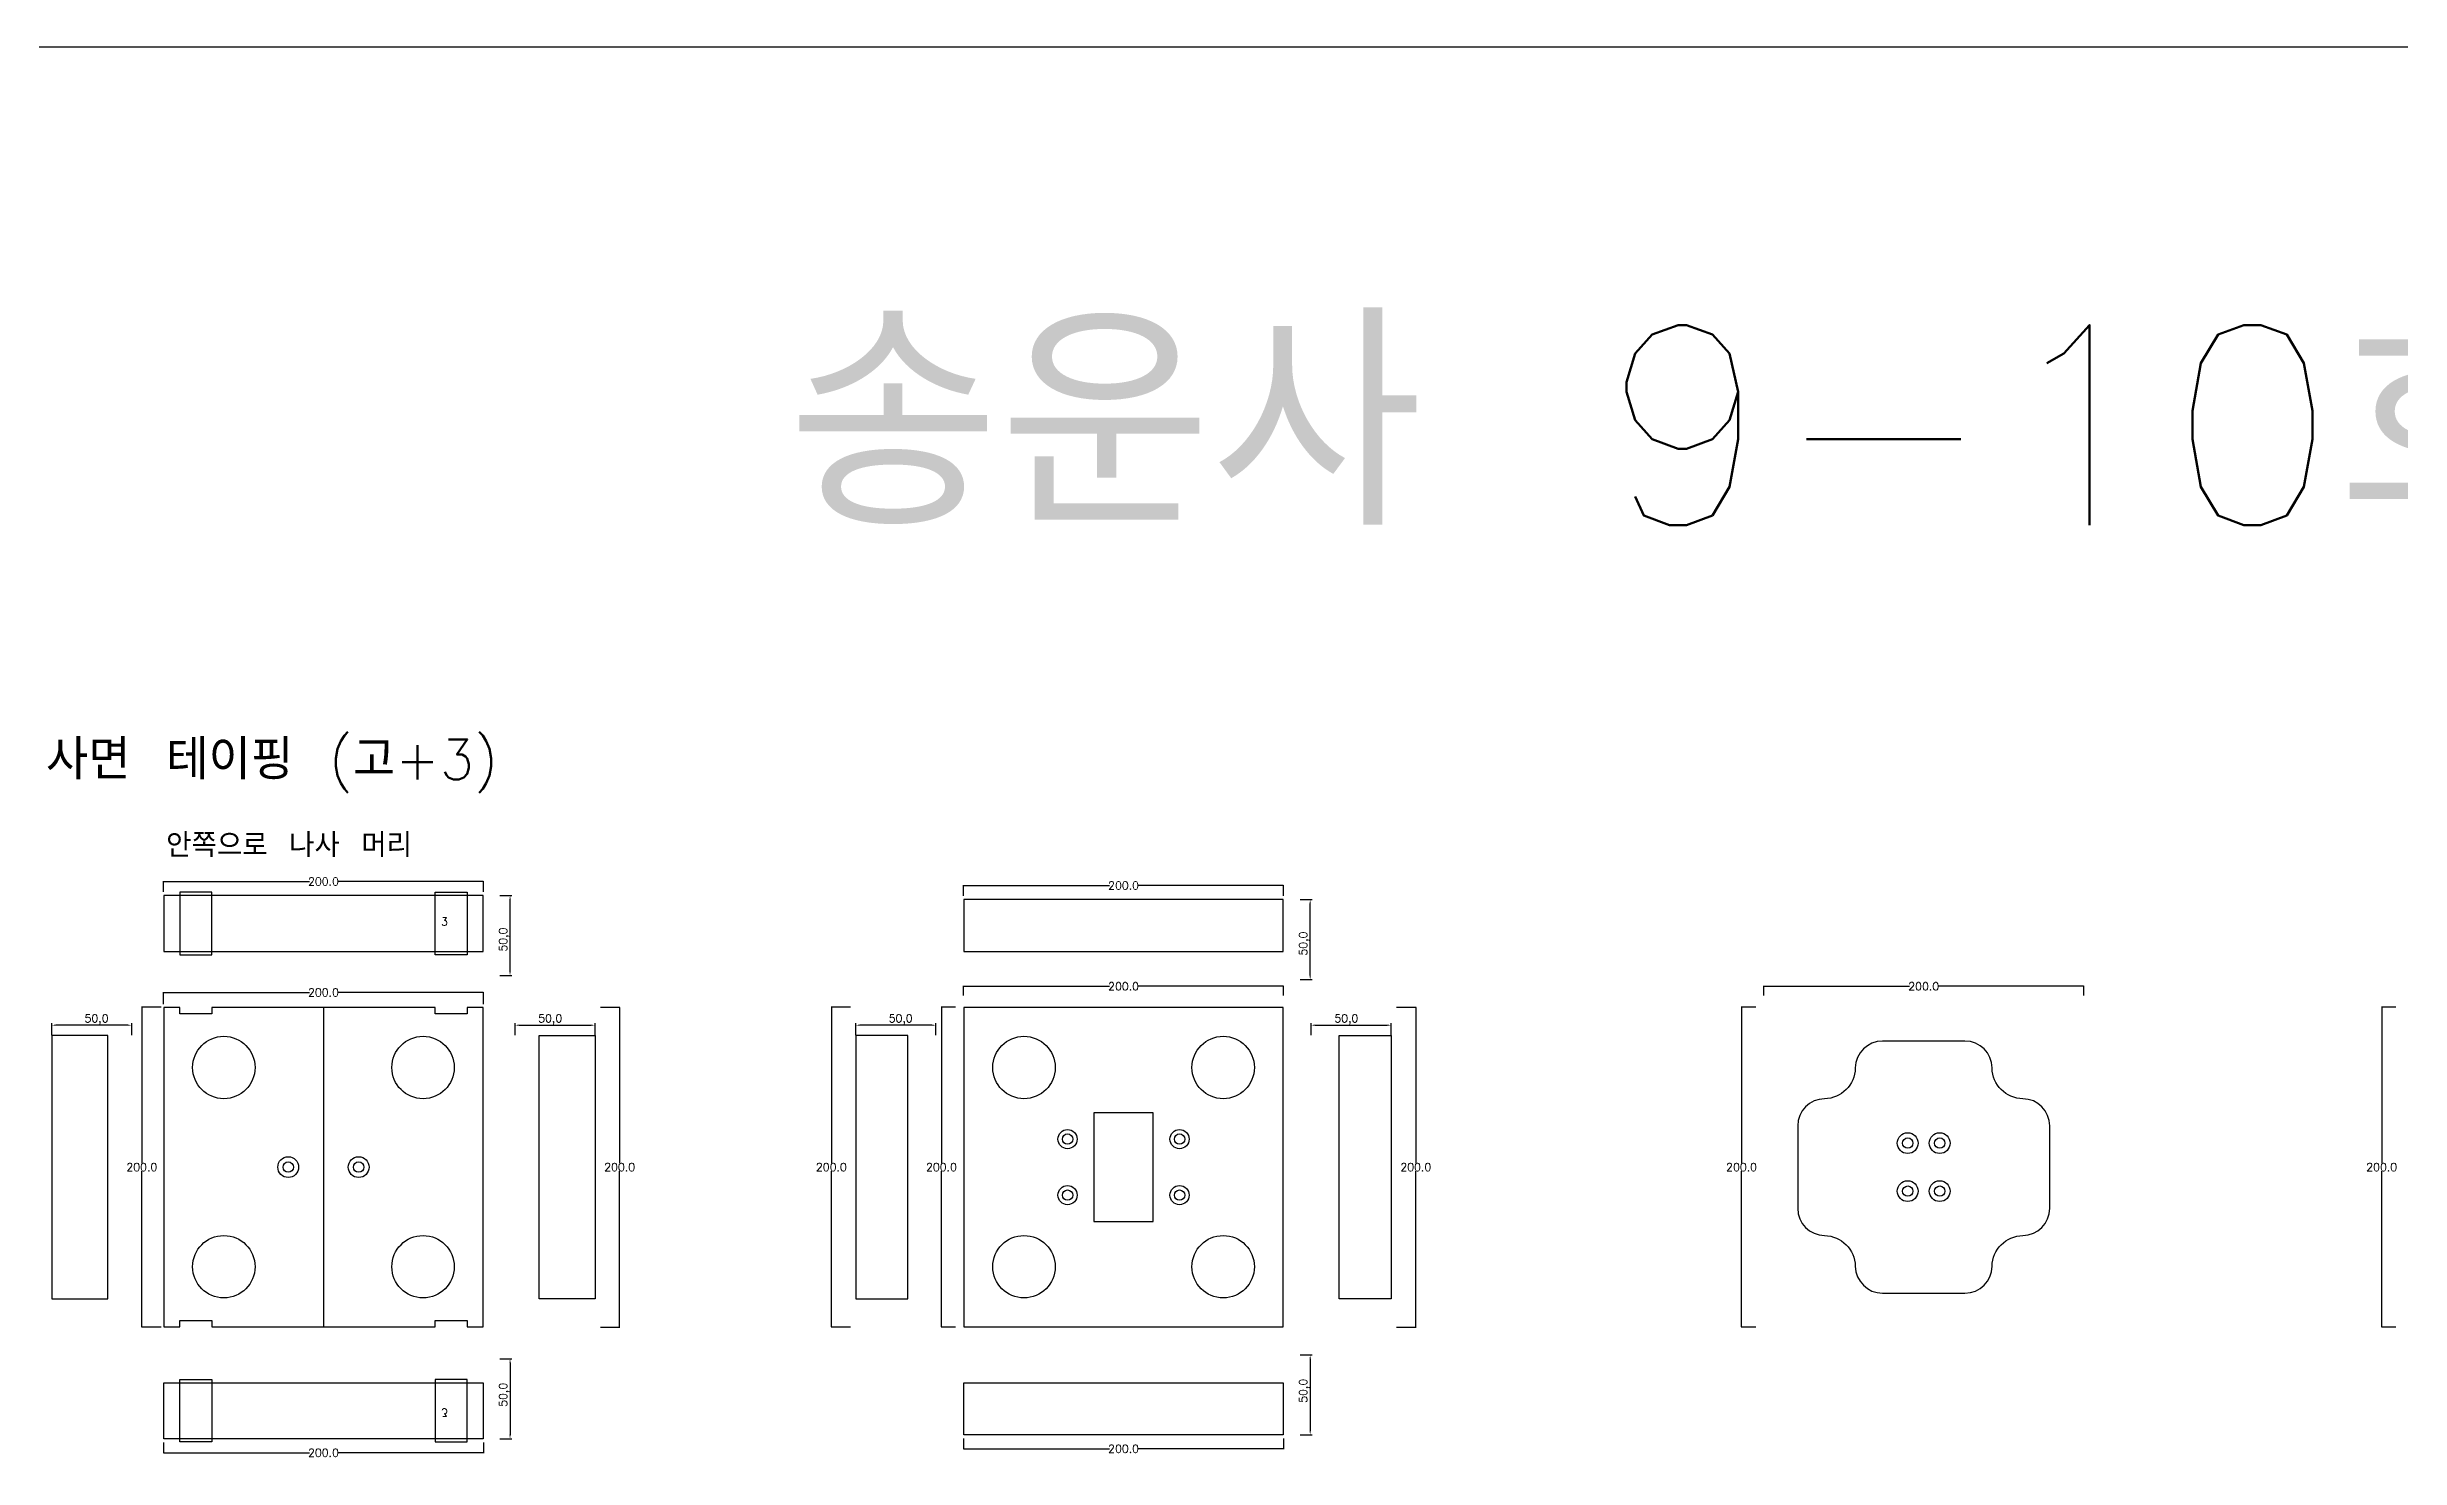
# Model space of a CAD drawing. Header units: millimetres. Extents: x 37110 to 56310, y -3510 to 5490.
# Drawn here: x 50437 to 51908, y 1008 to 1890 of the extents above; entities that cross this region are included whole.
import ezdxf

# ---------------------------------------------------------------- set-up
doc = ezdxf.new("R2010")
doc.units = ezdxf.units.MM
for name, color, linetype in [('TEXT', 3, 'Continuous'), ('볼트 구멍', 7, 'Continuous'), ('치구', 7, 'Continuous'), ('치수', 7, 'Continuous')]:
    doc.layers.add(name, color=color, linetype=linetype)
doc.styles.get("Standard").update_dxf_attribs({"font": 'txt.shx', "bigfont": 'whgtxt.shx'})
doc.dimstyles.new('ISO-25', dxfattribs={"dimtxt": 2.5, "dimasz": 2.5, "dimexe": 1.25, "dimexo": 0.625, "dimtad": 1, "dimtxsty": 'Standard', "dimcen": 2.5, "dimadec": 0, "dimazin": 0, "dimtfac": 1, "dimtmove": 0, "dimatfit": 3, "dimfxl": 0, "dimarcsym": 0})
doc.dimstyles.get("Standard").update_dxf_attribs({"dimtxt": 7, "dimasz": 0.18, "dimexe": 0.18, "dimexo": 0.0625, "dimgap": 0.09, "dimtad": 0, "dimtih": 1, "dimtoh": 1, "dimdec": 1, "dimzin": 0, "dimdsep": 46, "dimtxsty": 'Standard', "dimcen": 0.09, "dimadec": 0, "dimazin": 0, "dimtfac": 1, "dimtdec": 1, "dimtofl": 0, "dimtmove": 0, "dimatfit": 3, "dimfxl": 0, "dimtolj": 1, "dimtzin": 0, "dimarcsym": 0})

# ---------------------------------------------------------------- blocks, each defined once
blk = doc.blocks.new('*D2691')
at = {"layer": 'Defpoints', "color": 0, "linetype": 'Continuous'}
for p in [(50783, 1290), (50783, 1090), (50795.1, 1090)]:
    blk.add_point(p, dxfattribs=at)
at = {"layer": '치수', "color": 0, "linetype": 'Continuous', "lineweight": -2}
for p, q in [((50783.1, 1290), (50795.3, 1290)), ((50795.1, 1289.8), (50795.1, 1192.6)), ((50795.1, 1090.2), (50795.1, 1187.4)), ((50783.1, 1090), (50795.3, 1090))]:
    blk.add_line(p, q, dxfattribs=at)
at = {"layer": '치수', "color": 0, "linetype": 'Continuous'}
for points in [[(50795.1, 1289.8), (50795.1, 1289.8), (50795.1, 1290)], [(50795.1, 1090.2), (50795.1, 1090.2), (50795.1, 1090)]]:
    blk.add_solid(points, dxfattribs=at)
at = {"layer": '치수', "color": 0, "linetype": 'Continuous', "insert": (50795.1, 1190), "char_height": 5, "attachment_point": 5}
blk.add_mtext('\\A1;200.0', dxfattribs=at)
blk = doc.blocks.new('*D2710')
at = {"layer": 'Defpoints', "color": 0}
for p in [(50440.2, 1278.7), (50440.2, 1271.8), (50490.2, 1271.8)]:
    blk.add_point(p, dxfattribs=at)
at = {"layer": '치수', "color": 0, "lineweight": -2}
for p, q in [((50440.2, 1272.4), (50440.2, 1279.9)), ((50490.2, 1272.4), (50490.2, 1279.9)), ((50487.7, 1278.7), (50442.7, 1278.7))]:
    blk.add_line(p, q, dxfattribs=at)
at = {"layer": '치수', "color": 0}
for points in [[(50442.7, 1279.1), (50442.7, 1278.3), (50440.2, 1278.7)], [(50487.7, 1279.1), (50487.7, 1278.3), (50490.2, 1278.7)]]:
    blk.add_solid(points, dxfattribs=at)
at = {"layer": '치수', "color": 0, "insert": (50468.2, 1282.2), "char_height": 5, "attachment_point": 5}
blk.add_mtext('50,0', dxfattribs=at)
blk = doc.blocks.new('*D2709')
at = {"layer": 'Defpoints', "color": 0}
for p in [(50719.7, 1070.2), (50719.7, 1020.2), (50726.6, 1020.2)]:
    blk.add_point(p, dxfattribs=at)
at = {"layer": '치수', "color": 0, "lineweight": -2}
for p, q in [((50720.3, 1070.2), (50727.8, 1070.2)), ((50726.6, 1067.7), (50726.6, 1022.7)), ((50720.3, 1020.2), (50727.8, 1020.2))]:
    blk.add_line(p, q, dxfattribs=at)
at = {"layer": '치수', "color": 0}
for points in [[(50726.2, 1067.7), (50727, 1067.7), (50726.6, 1070.2)], [(50726.2, 1022.7), (50727, 1022.7), (50726.6, 1020.2)]]:
    blk.add_solid(points, dxfattribs=at)
at = {"layer": '치수', "color": 0, "insert": (50723, 1047.7), "char_height": 5, "attachment_point": 5, "rotation": 90}
blk.add_mtext('50,0', dxfattribs=at)
blk = doc.blocks.new('*D2708')
at = {"layer": 'Defpoints', "color": 0, "linetype": 'Continuous'}
for p in [(50510, 1017.9), (50710, 1017.9), (50710, 1011.5)]:
    blk.add_point(p, dxfattribs=at)
at = {"layer": '치수', "color": 0, "linetype": 'Continuous', "lineweight": -2}
for p, q in [((50510, 1017.9), (50510, 1011.3)), ((50710, 1017.9), (50710, 1011.3)), ((50510.2, 1011.5), (50601.2, 1011.5)), ((50709.8, 1011.5), (50618.8, 1011.5))]:
    blk.add_line(p, q, dxfattribs=at)
at = {"layer": '치수', "color": 0, "linetype": 'Continuous'}
for points in [[(50510.2, 1011.6), (50510.2, 1011.5), (50510, 1011.5)], [(50709.8, 1011.6), (50709.8, 1011.5), (50710, 1011.5)]]:
    blk.add_solid(points, dxfattribs=at)
at = {"layer": '치수', "color": 0, "linetype": 'Continuous', "insert": (50610, 1011.5), "char_height": 5, "attachment_point": 5}
blk.add_mtext('\\A1;200.0', dxfattribs=at)
blk = doc.blocks.new('*D2694')
at = {"layer": 'Defpoints', "color": 0}
for p in [(50729.7, 1271.8), (50779.7, 1278.7), (50779.7, 1271.8)]:
    blk.add_point(p, dxfattribs=at)
at = {"layer": '치수', "color": 0, "lineweight": -2}
for p, q in [((50729.7, 1272.4), (50729.7, 1279.9)), ((50779.7, 1272.4), (50779.7, 1279.9)), ((50732.2, 1278.7), (50777.2, 1278.7))]:
    blk.add_line(p, q, dxfattribs=at)
at = {"layer": '치수', "color": 0}
for points in [[(50732.2, 1279.1), (50732.2, 1278.3), (50729.7, 1278.7)], [(50777.2, 1279.1), (50777.2, 1278.3), (50779.7, 1278.7)]]:
    blk.add_solid(points, dxfattribs=at)
at = {"layer": '치수', "color": 0, "insert": (50751.7, 1282.2), "char_height": 5, "attachment_point": 5}
blk.add_mtext('50,0', dxfattribs=at)
blk = doc.blocks.new('*D2693')
at = {"layer": 'Defpoints', "color": 0, "linetype": 'Continuous'}
for p in [(50710, 1368.5), (50510, 1362.1), (50710, 1362.1)]:
    blk.add_point(p, dxfattribs=at)
at = {"layer": '치수', "color": 0, "linetype": 'Continuous', "lineweight": -2}
for p, q in [((50510, 1362.1), (50510, 1368.7)), ((50510.2, 1368.5), (50601.2, 1368.5)), ((50709.8, 1368.5), (50618.8, 1368.5)), ((50710, 1362.1), (50710, 1368.7))]:
    blk.add_line(p, q, dxfattribs=at)
at = {"layer": '치수', "color": 0, "linetype": 'Continuous'}
for points in [[(50510.2, 1368.5), (50510.2, 1368.4), (50510, 1368.5)], [(50709.8, 1368.5), (50709.8, 1368.4), (50710, 1368.5)]]:
    blk.add_solid(points, dxfattribs=at)
at = {"layer": '치수', "color": 0, "linetype": 'Continuous', "insert": (50610, 1368.5), "char_height": 5, "attachment_point": 5}
blk.add_mtext('\\A1;200.0', dxfattribs=at)
blk = doc.blocks.new('*D2695')
at = {"layer": 'Defpoints', "color": 0}
for p in [(50719.7, 1359.7), (50726.6, 1359.7), (50719.7, 1309.7)]:
    blk.add_point(p, dxfattribs=at)
at = {"layer": '치수', "color": 0, "lineweight": -2}
for p, q in [((50720.3, 1359.7), (50727.8, 1359.7)), ((50726.6, 1312.2), (50726.6, 1357.2)), ((50720.3, 1309.7), (50727.8, 1309.7))]:
    blk.add_line(p, q, dxfattribs=at)
at = {"layer": '치수', "color": 0}
for points in [[(50726.2, 1357.2), (50727, 1357.2), (50726.6, 1359.7)], [(50726.2, 1312.2), (50727, 1312.2), (50726.6, 1309.7)]]:
    blk.add_solid(points, dxfattribs=at)
at = {"layer": '치수', "color": 0, "insert": (50723, 1332.2), "char_height": 5, "attachment_point": 5, "rotation": 90}
blk.add_mtext('50,0', dxfattribs=at)
blk = doc.blocks.new('*D2690')
at = {"layer": 'Defpoints', "color": 0, "linetype": 'Continuous'}
for p in [(50508.5, 1290), (50496.5, 1090), (50508.5, 1090)]:
    blk.add_point(p, dxfattribs=at)
at = {"layer": '치수', "color": 0, "linetype": 'Continuous', "lineweight": -2}
for p, q in [((50508.5, 1290), (50496.3, 1290)), ((50496.5, 1289.8), (50496.5, 1192.6)), ((50496.5, 1090.2), (50496.5, 1187.4)), ((50508.5, 1090), (50496.3, 1090))]:
    blk.add_line(p, q, dxfattribs=at)
at = {"layer": '치수', "color": 0, "linetype": 'Continuous'}
for points in [[(50496.4, 1289.8), (50496.5, 1289.8), (50496.5, 1290)], [(50496.4, 1090.2), (50496.5, 1090.2), (50496.5, 1090)]]:
    blk.add_solid(points, dxfattribs=at)
at = {"layer": '치수', "color": 0, "linetype": 'Continuous', "insert": (50496.5, 1190), "char_height": 5, "attachment_point": 5}
blk.add_mtext('\\A1;200.0', dxfattribs=at)
blk = doc.blocks.new('*D2692')
at = {"layer": 'Defpoints', "color": 0, "linetype": 'Continuous'}
for p in [(50710, 1299.2), (50510, 1291.8), (50710, 1291.8)]:
    blk.add_point(p, dxfattribs=at)
at = {"layer": '치수', "color": 0, "linetype": 'Continuous', "lineweight": -2}
for p, q in [((50510, 1291.9), (50510, 1299.4)), ((50510.2, 1299.2), (50601.2, 1299.2)), ((50709.8, 1299.2), (50618.8, 1299.2)), ((50710, 1291.9), (50710, 1299.4))]:
    blk.add_line(p, q, dxfattribs=at)
at = {"layer": '치수', "color": 0, "linetype": 'Continuous'}
for points in [[(50510.2, 1299.3), (50510.2, 1299.2), (50510, 1299.2)], [(50709.8, 1299.3), (50709.8, 1299.2), (50710, 1299.2)]]:
    blk.add_solid(points, dxfattribs=at)
at = {"layer": '치수', "color": 0, "linetype": 'Continuous', "insert": (50610, 1299.2), "char_height": 5, "attachment_point": 5}
blk.add_mtext('\\A1;200.0', dxfattribs=at)
blk = doc.blocks.new('*D2715')
at = {"layer": 'Defpoints', "color": 0}
for p in [(50942.7, 1278.7), (50942.7, 1271.8), (50992.7, 1271.8)]:
    blk.add_point(p, dxfattribs=at)
at = {"layer": '치수', "color": 0, "lineweight": -2}
for p, q in [((50942.7, 1272.4), (50942.7, 1279.9)), ((50992.7, 1272.4), (50992.7, 1279.9)), ((50990.2, 1278.7), (50945.2, 1278.7))]:
    blk.add_line(p, q, dxfattribs=at)
at = {"layer": '치수', "color": 0}
for points in [[(50945.2, 1279.1), (50945.2, 1278.3), (50942.7, 1278.7)], [(50990.2, 1279.1), (50990.2, 1278.3), (50992.7, 1278.7)]]:
    blk.add_solid(points, dxfattribs=at)
at = {"layer": '치수', "color": 0, "insert": (50970.7, 1282.2), "char_height": 5, "attachment_point": 5}
blk.add_mtext('50,0', dxfattribs=at)
blk = doc.blocks.new('*D2714')
at = {"layer": 'Defpoints', "color": 0, "linetype": 'Continuous'}
for p in [(50939.5, 1290), (50927.4, 1090), (50939.5, 1090)]:
    blk.add_point(p, dxfattribs=at)
at = {"layer": '치수', "color": 0, "linetype": 'Continuous', "lineweight": -2}
for p, q in [((50939.4, 1290), (50927.2, 1290)), ((50927.4, 1289.8), (50927.4, 1192.6)), ((50927.4, 1090.2), (50927.4, 1187.4)), ((50939.4, 1090), (50927.2, 1090))]:
    blk.add_line(p, q, dxfattribs=at)
at = {"layer": '치수', "color": 0, "linetype": 'Continuous'}
for points in [[(50927.4, 1289.8), (50927.4, 1289.8), (50927.4, 1290)], [(50927.4, 1090.2), (50927.4, 1090.2), (50927.4, 1090)]]:
    blk.add_solid(points, dxfattribs=at)
at = {"layer": '치수', "color": 0, "linetype": 'Continuous', "insert": (50927.4, 1190), "char_height": 5, "attachment_point": 5}
blk.add_mtext('\\A1;200.0', dxfattribs=at)
blk = doc.blocks.new('*D2713')
at = {"layer": 'Defpoints', "color": 0}
for p in [(51219.7, 1072.7), (51219.7, 1022.7), (51226.6, 1022.7)]:
    blk.add_point(p, dxfattribs=at)
at = {"layer": '치수', "color": 0, "lineweight": -2}
for p, q in [((51220.3, 1072.7), (51227.8, 1072.7)), ((51226.6, 1070.2), (51226.6, 1025.2)), ((51220.3, 1022.7), (51227.8, 1022.7))]:
    blk.add_line(p, q, dxfattribs=at)
at = {"layer": '치수', "color": 0}
for points in [[(51226.2, 1070.2), (51227, 1070.2), (51226.6, 1072.7)], [(51226.2, 1025.2), (51227, 1025.2), (51226.6, 1022.7)]]:
    blk.add_solid(points, dxfattribs=at)
at = {"layer": '치수', "color": 0, "insert": (51223, 1050.2), "char_height": 5, "attachment_point": 5, "rotation": 90}
blk.add_mtext('50,0', dxfattribs=at)
blk = doc.blocks.new('*D2712')
at = {"layer": 'Defpoints', "color": 0, "linetype": 'Continuous'}
for p in [(51010, 1020.4), (51210, 1020.4), (51210, 1014)]:
    blk.add_point(p, dxfattribs=at)
at = {"layer": '치수', "color": 0, "linetype": 'Continuous', "lineweight": -2}
for p, q in [((51010, 1020.4), (51010, 1013.8)), ((51210, 1020.4), (51210, 1013.8)), ((51010.2, 1014), (51101.2, 1014)), ((51209.8, 1014), (51118.8, 1014))]:
    blk.add_line(p, q, dxfattribs=at)
at = {"layer": '치수', "color": 0, "linetype": 'Continuous'}
for points in [[(51010.2, 1014.1), (51010.2, 1014), (51010, 1014)], [(51209.8, 1014.1), (51209.8, 1014), (51210, 1014)]]:
    blk.add_solid(points, dxfattribs=at)
at = {"layer": '치수', "color": 0, "linetype": 'Continuous', "insert": (51110, 1014), "char_height": 5, "attachment_point": 5}
blk.add_mtext('\\A1;200.0', dxfattribs=at)
blk = doc.blocks.new('*D2701')
at = {"layer": 'Defpoints', "color": 0, "linetype": 'Continuous'}
for p in [(51010, 1359.6), (51210, 1366), (51210, 1359.6)]:
    blk.add_point(p, dxfattribs=at)
at = {"layer": '치수', "color": 0, "linetype": 'Continuous', "lineweight": -2}
for p, q in [((51010, 1359.6), (51010, 1366.2)), ((51010.2, 1366), (51101.2, 1366)), ((51209.8, 1366), (51118.8, 1366)), ((51210, 1359.6), (51210, 1366.2))]:
    blk.add_line(p, q, dxfattribs=at)
at = {"layer": '치수', "color": 0, "linetype": 'Continuous'}
for points in [[(51010.2, 1366), (51010.2, 1365.9), (51010, 1366)], [(51209.8, 1366), (51209.8, 1365.9), (51210, 1366)]]:
    blk.add_solid(points, dxfattribs=at)
at = {"layer": '치수', "color": 0, "linetype": 'Continuous', "insert": (51110, 1366), "char_height": 5, "attachment_point": 5}
blk.add_mtext('\\A1;200.0', dxfattribs=at)
blk = doc.blocks.new('*D2702')
at = {"layer": 'Defpoints', "color": 0}
for p in [(51219.7, 1357.2), (51226.6, 1357.2), (51219.7, 1307.2)]:
    blk.add_point(p, dxfattribs=at)
at = {"layer": '치수', "color": 0, "lineweight": -2}
for p, q in [((51220.3, 1357.2), (51227.8, 1357.2)), ((51226.6, 1309.7), (51226.6, 1354.7)), ((51220.3, 1307.2), (51227.8, 1307.2))]:
    blk.add_line(p, q, dxfattribs=at)
at = {"layer": '치수', "color": 0}
for points in [[(51226.2, 1354.7), (51227, 1354.7), (51226.6, 1357.2)], [(51226.2, 1309.7), (51227, 1309.7), (51226.6, 1307.2)]]:
    blk.add_solid(points, dxfattribs=at)
at = {"layer": '치수', "color": 0, "insert": (51223, 1329.7), "char_height": 5, "attachment_point": 5, "rotation": 90}
blk.add_mtext('50,0', dxfattribs=at)
blk = doc.blocks.new('*D2698')
at = {"layer": 'Defpoints', "color": 0, "linetype": 'Continuous'}
for p in [(51280.5, 1290), (51280.5, 1090), (51292.6, 1090)]:
    blk.add_point(p, dxfattribs=at)
at = {"layer": '치수', "color": 0, "linetype": 'Continuous', "lineweight": -2}
for p, q in [((51280.6, 1290), (51292.8, 1290)), ((51292.6, 1289.8), (51292.6, 1192.6)), ((51292.6, 1090.2), (51292.6, 1187.4)), ((51280.6, 1090), (51292.8, 1090))]:
    blk.add_line(p, q, dxfattribs=at)
at = {"layer": '치수', "color": 0, "linetype": 'Continuous'}
for points in [[(51292.6, 1289.8), (51292.6, 1289.8), (51292.6, 1290)], [(51292.6, 1090.2), (51292.6, 1090.2), (51292.6, 1090)]]:
    blk.add_solid(points, dxfattribs=at)
at = {"layer": '치수', "color": 0, "linetype": 'Continuous', "insert": (51292.6, 1190), "char_height": 5, "attachment_point": 5}
blk.add_mtext('\\A1;200.0', dxfattribs=at)
blk = doc.blocks.new('*D2703')
at = {"layer": 'Defpoints', "color": 0}
for p in [(51227.2, 1271.8), (51277.2, 1278.7), (51277.2, 1271.8)]:
    blk.add_point(p, dxfattribs=at)
at = {"layer": '치수', "color": 0, "lineweight": -2}
for p, q in [((51227.2, 1272.4), (51227.2, 1279.9)), ((51277.2, 1272.4), (51277.2, 1279.9)), ((51229.7, 1278.7), (51274.7, 1278.7))]:
    blk.add_line(p, q, dxfattribs=at)
at = {"layer": '치수', "color": 0}
for points in [[(51229.7, 1279.1), (51229.7, 1278.3), (51227.2, 1278.7)], [(51274.7, 1279.1), (51274.7, 1278.3), (51277.2, 1278.7)]]:
    blk.add_solid(points, dxfattribs=at)
at = {"layer": '치수', "color": 0, "insert": (51249.2, 1282.2), "char_height": 5, "attachment_point": 5}
blk.add_mtext('50,0', dxfattribs=at)
blk = doc.blocks.new('*D2700')
at = {"layer": 'Defpoints', "color": 0, "linetype": 'Continuous'}
for p in [(51010, 1297.1), (51210, 1303), (51210, 1297.1)]:
    blk.add_point(p, dxfattribs=at)
at = {"layer": '치수', "color": 0, "linetype": 'Continuous', "lineweight": -2}
for p, q in [((51010, 1297.2), (51010, 1303.2)), ((51010.2, 1303), (51101.2, 1303)), ((51209.8, 1303), (51118.8, 1303)), ((51210, 1297.2), (51210, 1303.2))]:
    blk.add_line(p, q, dxfattribs=at)
at = {"layer": '치수', "color": 0, "linetype": 'Continuous'}
for points in [[(51010.2, 1303), (51010.2, 1303), (51010, 1303)], [(51209.8, 1303), (51209.8, 1303), (51210, 1303)]]:
    blk.add_solid(points, dxfattribs=at)
at = {"layer": '치수', "color": 0, "linetype": 'Continuous', "insert": (51110, 1303), "char_height": 5, "attachment_point": 5}
blk.add_mtext('\\A1;200.0', dxfattribs=at)
blk = doc.blocks.new('*D2699')
at = {"layer": 'Defpoints', "color": 0, "linetype": 'Continuous'}
for p in [(51005.1, 1290), (50996.2, 1090), (51005.1, 1090)]:
    blk.add_point(p, dxfattribs=at)
at = {"layer": '치수', "color": 0, "linetype": 'Continuous', "lineweight": -2}
for p, q in [((51005, 1290), (50996, 1290)), ((50996.2, 1289.8), (50996.2, 1192.6)), ((50996.2, 1090.2), (50996.2, 1187.4)), ((51005, 1090), (50996, 1090))]:
    blk.add_line(p, q, dxfattribs=at)
at = {"layer": '치수', "color": 0, "linetype": 'Continuous'}
for points in [[(50996.2, 1289.8), (50996.2, 1289.8), (50996.2, 1290)], [(50996.2, 1090.2), (50996.2, 1090.2), (50996.2, 1090)]]:
    blk.add_solid(points, dxfattribs=at)
at = {"layer": '치수', "color": 0, "linetype": 'Continuous', "insert": (50996.2, 1190), "char_height": 5, "attachment_point": 5}
blk.add_mtext('\\A1;200.0', dxfattribs=at)
blk = doc.blocks.new('*D2696')
at = {"layer": 'Defpoints', "color": 0, "linetype": 'Continuous'}
for p in [(51905.1, 1290), (51896.2, 1090), (51905.1, 1090)]:
    blk.add_point(p, dxfattribs=at)
at = {"layer": '치수', "color": 0, "linetype": 'Continuous', "lineweight": -2}
for p, q in [((51905, 1290), (51896, 1290)), ((51896.2, 1289.8), (51896.2, 1192.6)), ((51896.2, 1090.2), (51896.2, 1187.4)), ((51905, 1090), (51896, 1090))]:
    blk.add_line(p, q, dxfattribs=at)
at = {"layer": '치수', "color": 0, "linetype": 'Continuous'}
for points in [[(51896.2, 1289.8), (51896.2, 1289.8), (51896.2, 1290)], [(51896.2, 1090.2), (51896.2, 1090.2), (51896.2, 1090)]]:
    blk.add_solid(points, dxfattribs=at)
at = {"layer": '치수', "color": 0, "linetype": 'Continuous', "insert": (51896.2, 1190), "char_height": 5, "attachment_point": 5}
blk.add_mtext('\\A1;200.0', dxfattribs=at)
blk = doc.blocks.new('*D2704')
at = {"layer": 'Defpoints', "color": 0, "linetype": 'Continuous'}
for p in [(51510, 1297.1), (51710, 1303), (51710, 1297.1)]:
    blk.add_point(p, dxfattribs=at)
at = {"layer": '치수', "color": 0, "linetype": 'Continuous', "lineweight": -2}
for p, q in [((51510, 1297.2), (51510, 1303.2)), ((51510.2, 1303), (51601.2, 1303)), ((51709.8, 1303), (51618.8, 1303)), ((51710, 1297.2), (51710, 1303.2))]:
    blk.add_line(p, q, dxfattribs=at)
at = {"layer": '치수', "color": 0, "linetype": 'Continuous'}
for points in [[(51510.2, 1303), (51510.2, 1303), (51510, 1303)], [(51709.8, 1303), (51709.8, 1303), (51710, 1303)]]:
    blk.add_solid(points, dxfattribs=at)
at = {"layer": '치수', "color": 0, "linetype": 'Continuous', "insert": (51610, 1303), "char_height": 5, "attachment_point": 5}
blk.add_mtext('\\A1;200.0', dxfattribs=at)
blk = doc.blocks.new('*D2697')
at = {"layer": 'Defpoints', "color": 0, "linetype": 'Continuous'}
for p in [(51505.1, 1290), (51496.2, 1090), (51505.1, 1090)]:
    blk.add_point(p, dxfattribs=at)
at = {"layer": '치수', "color": 0, "linetype": 'Continuous', "lineweight": -2}
for p, q in [((51505, 1290), (51496, 1290)), ((51496.2, 1289.8), (51496.2, 1192.6)), ((51496.2, 1090.2), (51496.2, 1187.4)), ((51505, 1090), (51496, 1090))]:
    blk.add_line(p, q, dxfattribs=at)
at = {"layer": '치수', "color": 0, "linetype": 'Continuous'}
for points in [[(51496.2, 1289.8), (51496.2, 1289.8), (51496.2, 1290)], [(51496.2, 1090.2), (51496.2, 1090.2), (51496.2, 1090)]]:
    blk.add_solid(points, dxfattribs=at)
at = {"layer": '치수', "color": 0, "linetype": 'Continuous', "insert": (51496.2, 1190), "char_height": 5, "attachment_point": 5}
blk.add_mtext('\\A1;200.0', dxfattribs=at)

msp = doc.modelspace()

# ---------------------------------------------------------------- linework, layer by layer
at = {"color": 6}
msp.add_line((56310, 1890), (37110, 1890), dxfattribs=at)
at = {"color": 0}
msp.add_line((50610, 1289.75), (50610, 1090.25), dxfattribs=at)
msp.add_lwpolyline([(51548.017, 1147.248, -0.40621142), (51567.248, 1128.017, 0.41020687), (51584.247, 1111.25), (51635.753, 1111.25, 0.41020687), (51652.752, 1128.017, -0.40621142), (51671.983, 1147.248, 0.41020687), (51688.75, 1164.247), (51688.75, 1215.753, 0.41020687), (51671.983, 1232.752, -0.40621142), (51652.752, 1251.983, 0.41020687), (51635.753, 1268.75), (51584.247, 1268.75, 0.41020687), (51567.248, 1251.983, -0.40621142), (51548.017, 1232.752, 0.41020687), (51531.25, 1215.753), (51531.25, 1164.247, 0.41020687)], format="xyb", close=True)
at = {"layer": '볼트 구멍', "color": 3}
msp.add_lwpolyline([(51091.5, 1156), (51128.5, 1156), (51128.5, 1224), (51091.5, 1224)], close=True, dxfattribs=at)
at = {"layer": '볼트 구멍', "color": 6}
for centre, radius in [((51075, 1207.5), 6), ((51145, 1207.5), 6), ((51600, 1205), 6.5), ((51620, 1205), 6.5), ((51075, 1172.5), 6), ((51145, 1172.5), 6), ((51600, 1175), 6.5), ((51620, 1175), 6.5)]:
    msp.add_circle(centre, radius, dxfattribs=at)
at = {"layer": '볼트 구멍', "color": 3}
for centre in [(51075, 1207.5), (51145, 1207.5), (51600, 1205), (51620, 1205), (50588, 1190), (50632, 1190), (51600, 1175), (51620, 1175), (51075, 1172.5), (51145, 1172.5)]:
    msp.add_circle(centre, 3.25, dxfattribs=at)
at = {"layer": '볼트 구멍', "color": 2}
for centre in [(50588, 1190), (50632, 1190)]:
    msp.add_circle(centre, 6.5, dxfattribs=at)
at = {"layer": '치구'}
for points in [[(50510.25, 1324.75), (50709.75, 1324.75), (50709.75, 1359.75), (50510.25, 1359.75)], [(51010.25, 1324.75), (51209.75, 1324.75), (51209.75, 1357.25), (51010.25, 1357.25)], [(50510.25, 1090.25), (50520.25, 1090.25), (50520.25, 1094.25), (50540.25, 1094.25), (50540.25, 1090.25), (50679.75, 1090.25), (50679.75, 1094.25), (50699.75, 1094.25), (50699.75, 1090.25), (50709.75, 1090.25), (50709.75, 1289.75), (50699.75, 1289.75), (50699.75, 1285.75), (50679.75, 1285.75), (50679.75, 1289.75), (50540.25, 1289.75), (50540.25, 1285.75), (50520.25, 1285.75), (50520.25, 1289.75), (50510.25, 1289.75)], [(51010.25, 1289.75), (51010.25, 1090.25), (51209.75, 1090.25), (51209.75, 1289.75)], [(50475.25, 1272.35), (50440.25, 1272.35), (50440.25, 1107.65), (50475.25, 1107.65)], [(50744.75, 1272.35), (50779.75, 1272.35), (50779.75, 1107.65), (50744.75, 1107.65)], [(50975.25, 1272.353), (50942.75, 1272.353), (50942.75, 1107.647), (50975.25, 1107.647)], [(51244.75, 1272.353), (51277.25, 1272.353), (51277.25, 1107.647), (51244.75, 1107.647)], [(50510.25, 1055.25), (50709.75, 1055.25), (50709.75, 1020.25), (50510.25, 1020.25)], [(51010.25, 1055.25), (51209.75, 1055.25), (51209.75, 1022.75), (51010.25, 1022.75)]]:
    msp.add_lwpolyline(points, close=True, dxfattribs=at)
at = {"layer": '치구', "color": 1}
for points in [[(50520.25, 1322.75), (50540.25, 1322.75), (50540.25, 1361.747), (50520.25, 1361.747)], [(50699.75, 1322.75), (50679.75, 1322.75), (50679.75, 1361.747), (50699.75, 1361.747)], [(50520.25, 1057.25), (50540.25, 1057.25), (50540.25, 1018.253), (50520.25, 1018.253)], [(50699.75, 1057.25), (50679.75, 1057.25), (50679.75, 1018.253), (50699.75, 1018.253)]]:
    msp.add_lwpolyline(points, close=True, dxfattribs=at)
at = {"layer": '치구'}
for centre in [(50547.75, 1252.25), (50672.25, 1252.25), (51047.75, 1252.25), (51172.25, 1252.25), (50547.75, 1127.75), (50672.25, 1127.75), (51047.75, 1127.75), (51172.25, 1127.75)]:
    msp.add_circle(centre, 19.5, dxfattribs=at)

# ---------------------------------------------------------------- texts
at = {"layer": 'TEXT', "linetype": 'Continuous'}
for s, height, p in [('송운사 9-10호기', 125, (50900.095, 1591.282)), ('사면 테이핑 (고+3)', 25, (50436.603, 1432.299))]:
    msp.add_text(s, height=height, dxfattribs=at).set_placement(p)
at = {"layer": 'TEXT', "color": 1}
for s, height, p in [('안쪽으로 나사 머리', 15, (50511.654, 1383.708)), ('3', 5, (50683.462, 1340.952))]:
    msp.add_text(s, height=height, dxfattribs=at).set_placement(p)
at = {"layer": 'TEXT', "color": 1, "text_generation_flag": 2}
msp.add_text('3', height=5, rotation=180, dxfattribs=at).set_placement((50683.462, 1039.048))

# ---------------------------------------------------------------- dimensions: what is measured, and where the dimension line sits
at = {"layer": '치수', "color": 4, "linetype": 'Continuous'}
for base, p1, p2, picture, middle in [((50710, 1368.472), (50510, 1362.075), (50710, 1362.075), '*D2693', (50610, 1368.472)), ((51210, 1365.972), (51010, 1359.575), (51210, 1359.575), '*D2701', (51110, 1365.972)), ((50710, 1011.528), (50510, 1017.925), (50710, 1017.925), '*D2708', (50610, 1011.528)), ((51210, 1014.028), (51010, 1020.425), (51210, 1020.425), '*D2712', (51110, 1014.028))]:
    dim = msp.add_linear_dim(base=base, p1=p1, p2=p2, dimstyle='Standard', override={"dimtxt": 5}, dxfattribs=at)
    dim.commit()
    dim.dimension.update_dxf_attribs({"geometry": picture, "text_midpoint": middle, "dimtype": 160})
at = {"layer": '치수', "color": 4}
for base, p1, p2, angle, picture, middle in [((50726.577, 1359.75), (50719.68, 1309.75), (50719.68, 1359.75), 90, '*D2695', (50726.577, 1332.25)), ((51226.577, 1357.25), (51219.68, 1307.25), (51219.68, 1357.25), 90, '*D2702', (51226.577, 1329.75)), ((50440.25, 1278.677), (50490.25, 1271.8), (50440.25, 1271.8), 180, '*D2710', (50468.25, 1278.677)), ((50942.75, 1278.68), (50992.75, 1271.803), (50942.75, 1271.803), 180, '*D2715', (50970.75, 1278.68)), ((50726.577, 1020.25), (50719.68, 1070.25), (50719.68, 1020.25), 270, '*D2709', (50726.577, 1047.75)), ((51226.577, 1022.75), (51219.68, 1072.75), (51219.68, 1022.75), 270, '*D2713', (51226.577, 1050.25))]:
    dim = msp.add_linear_dim(base=base, p1=p1, p2=p2, angle=angle, dimstyle='ISO-25', override={"dimtxt": 5, "dimdec": 1, "dimzin": 0, "dimtdec": 1}, dxfattribs=at)
    dim.commit()
    dim.dimension.update_dxf_attribs({"geometry": picture, "text_midpoint": middle, "dimtype": 160})
at = {"layer": '치수', "color": 4, "linetype": 'Continuous'}
for base, p1, p2, picture, middle in [((50710, 1299.222), (50510, 1291.825), (50710, 1291.825), '*D2692', (50610, 1299.222)), ((51210, 1302.99), (51010, 1297.107), (51210, 1297.107), '*D2700', (51110, 1302.99)), ((51710, 1302.99), (51510, 1297.107), (51710, 1297.107), '*D2704', (51610, 1302.99))]:
    dim = msp.add_linear_dim(base=base, p1=p1, p2=p2, dimstyle='Standard', override={"dimtxt": 5}, dxfattribs=at)
    dim.commit()
    dim.dimension.update_dxf_attribs({"geometry": picture, "text_midpoint": middle})
for base, p1, p2, picture, middle in [((50496.47, 1090), (50508.54, 1290), (50508.54, 1090), '*D2690', (50496.47, 1190)), ((50795.118, 1090), (50783.048, 1290), (50783.048, 1090), '*D2691', (50795.118, 1190)), ((50927.382, 1090.003), (50939.452, 1290.003), (50939.452, 1090.003), '*D2714', (50927.382, 1190.003)), ((50996.204, 1090), (51005.109, 1290), (51005.109, 1090), '*D2699', (50996.204, 1190)), ((51292.618, 1090.003), (51280.548, 1290.003), (51280.548, 1090.003), '*D2698', (51292.618, 1190.003)), ((51496.204, 1090), (51505.109, 1290), (51505.109, 1090), '*D2697', (51496.204, 1190)), ((51896.204, 1090), (51905.109, 1290), (51905.109, 1090), '*D2696', (51896.204, 1190))]:
    dim = msp.add_linear_dim(base=base, p1=p1, p2=p2, angle=90, dimstyle='Standard', override={"dimtxt": 5}, dxfattribs=at)
    dim.commit()
    dim.dimension.update_dxf_attribs({"geometry": picture, "text_midpoint": middle})
at = {"layer": '치수', "color": 4}
for base, p1, p2, picture, middle in [((50779.75, 1278.677), (50729.75, 1271.8), (50779.75, 1271.8), '*D2694', (50751.75, 1278.677)), ((51277.25, 1278.68), (51227.25, 1271.803), (51277.25, 1271.803), '*D2703', (51249.25, 1278.68))]:
    dim = msp.add_linear_dim(base=base, p1=p1, p2=p2, dimstyle='ISO-25', override={"dimtxt": 5, "dimdec": 1, "dimzin": 0, "dimtdec": 1}, dxfattribs=at)
    dim.commit()
    dim.dimension.update_dxf_attribs({"geometry": picture, "text_midpoint": middle, "dimtype": 160})

doc.saveas('drawing.dxf')
